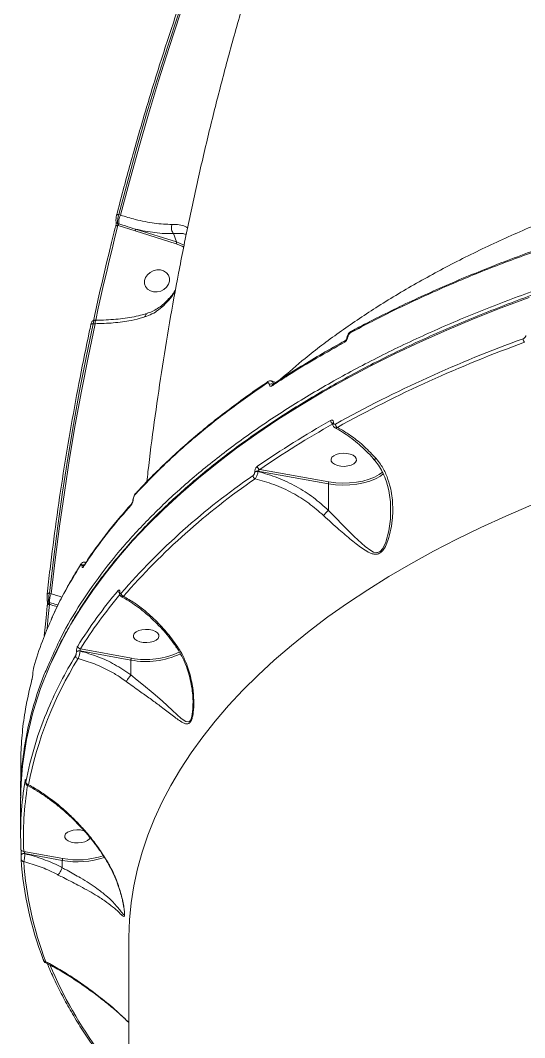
# Model space of a CAD drawing. Header units: millimetres. Extents: x -6104 to 7803, y -6013 to 4803.
# Drawn here: x 53.3 to 230.6, y 1284.2 to 1641.8 of the extents above; entities that cross this region are included whole.
import ezdxf

# ---------------------------------------------------------------- set-up
doc = ezdxf.new("R2010")
doc.units = ezdxf.units.MM
doc.layers.add('DIKOM_ОБЪЕКТ', color=7, linetype='Continuous')

msp = doc.modelspace()

# ---------------------------------------------------------------- linework, layer by layer
at = {"layer": 'DIKOM_ОБЪЕКТ', "color": 7, "linetype": 'Continuous', "lineweight": 15}
for p, q in [((87.15, 1573.28), (87.147, 1573.266)), ((87.886, 1570.284), (87.522, 1570.398)), ((88.548, 1573.35), (87.945, 1573.539)), ((87.633, 1569.709), (87.754, 1569.671)), ((87.754, 1569.671), (93.674, 1567.775)), ((93.674, 1567.775), (108.089, 1563.254)), ((108.21, 1563.915), (93.794, 1568.436)), ((107.201, 1566.86), (108.21, 1563.915)), ((78.919, 1535.173), (79.567, 1535.171)), ((79.432, 1536.404), (80.006, 1536.403)), ((80.309, 1536.453), (79.809, 1536.453)), ((80.006, 1536.403), (79.99, 1536.402)), ((81.223, 1536.456), (80.309, 1536.453)), ((169.756, 1532.586), (169.705, 1532.562)), ((140.232, 1514.794), (140.185, 1514.766)), ((163.129, 1500.025), (163.129, 1500.073)), ((163.391, 1500.373), (163.391, 1500.42)), ((135.718, 1483.101), (135.718, 1483.033)), ((136.848, 1483.282), (161.649, 1478.874)), ((136.848, 1483.214), (136.848, 1483.282)), ((161.812, 1479.546), (137.459, 1483.874)), ((180.307, 1481.887), (180.999, 1482.413)), ((161.649, 1469.541), (161.649, 1478.874)), ((64.185, 1440.234), (63.561, 1440.43)), ((88.226, 1440.535), (88.226, 1440.604)), ((88.309, 1440.741), (88.309, 1440.809)), ((63.524, 1437.168), (63.319, 1437.233)), ((64.213, 1431.198), (64.381, 1431.578)), ((74.308, 1420.137), (92.19, 1416.911)), ((74.308, 1420.09), (74.308, 1420.137)), ((92.353, 1417.583), (74.433, 1420.816)), ((73.024, 1419.807), (73.024, 1419.76)), ((92.19, 1411.67), (92.19, 1416.911)), ((113.973, 1401.695), (113.976, 1400.735)), ((55.178, 1374.238), (55.182, 1374.285)), ((55.178, 1374.15), (55.178, 1374.238)), ((55.178, 1374.15), (55.182, 1374.197)), ((55.182, 1374.197), (55.182, 1374.285)), ((53.419, 1355.774), (53.419, 1367.346)), ((53.435, 1369.168), (53.437, 1369.677)), ((68.231, 1347.122), (54.545, 1349.628)), ((54.923, 1348.857), (68.067, 1346.45)), ((54.923, 1348.829), (54.923, 1348.857)), ((53.588, 1348.343), (53.588, 1348.372)), ((53.588, 1348.372), (53.588, 1348.357)), ((53.588, 1348.343), (53.588, 1348.329)), ((68.067, 1343.917), (68.067, 1346.45)), ((68.065, 1343.911), (68.067, 1343.917)), ((91.419, 1056.42), (91.419, 1318.53))]:
    msp.add_line(p, q, dxfattribs=at)
at = {"layer": 'DIKOM_ОБЪЕКТ', "color": 7, "linetype": 'Continuous', "lineweight": 15, "flags": 128}
for points in [[(87.945, 1573.539), (91.055, 1585.354), (94.315, 1597.151), (97.727, 1608.929), (101.289, 1620.686), (105.001, 1632.42), (108.863, 1644.13), (112.874, 1655.814), (117.033, 1667.472)], [(117.693, 1667.47), (113.525, 1655.79), (109.505, 1644.083), (105.635, 1632.349), (101.915, 1620.592), (98.346, 1608.811), (94.928, 1597.01), (91.662, 1585.189), (88.548, 1573.35)], [(87.945, 1573.539), (87.766, 1573.549), (87.599, 1573.541), (87.452, 1573.514), (87.329, 1573.469), (87.234, 1573.409), (87.172, 1573.334), (87.15, 1573.28)], [(79.809, 1536.453), (80.722, 1540.616), (81.653, 1544.777), (82.603, 1548.937), (83.571, 1553.095), (84.558, 1557.251), (85.565, 1561.406), (86.589, 1565.558), (87.633, 1569.709)], [(87.633, 1569.709), (87.453, 1569.719), (87.286, 1569.71), (87.138, 1569.682), (87.014, 1569.637), (86.92, 1569.576), (86.858, 1569.501), (86.837, 1569.448)], [(108.089, 1563.254), (110.215, 1562.39), (110.817, 1562.071)], [(110.911, 1562.758), (110.293, 1563.079), (108.21, 1563.915)], [(100.177, 1546.417), (99.022, 1546.753), (98.057, 1547.371), (97.359, 1548.223), (96.985, 1549.237), (96.966, 1550.333), (97.303, 1551.422), (97.969, 1552.415), (98.91, 1553.232), (100.049, 1553.806), (101.295, 1554.092), (102.546, 1554.066), (103.701, 1553.73), (104.667, 1553.111), (105.365, 1552.26), (105.738, 1551.245), (105.757, 1550.149), (105.42, 1549.061), (104.754, 1548.068), (103.813, 1547.251), (102.674, 1546.676), (101.428, 1546.391), (100.177, 1546.417)], [(63.973, 1415.535), (64.805, 1417.371), (67.795, 1423.457), (71.128, 1429.496), (74.799, 1435.482), (78.805, 1441.411), (83.145, 1447.278), (87.813, 1453.077), (92.805, 1458.804), (98.118, 1464.454), (103.748, 1470.022), (109.689, 1475.504), (115.936, 1480.895), (122.484, 1486.19), (129.327, 1491.385), (136.461, 1496.475), (143.878, 1501.457), (151.573, 1506.325), (159.539, 1511.077), (167.769, 1515.708), (176.257, 1520.213), (184.995, 1524.59), (193.976, 1528.835), (203.193, 1532.943), (212.636, 1536.912), (222.3, 1540.738), (232.175, 1544.418)], [(63.561, 1440.43), (64.945, 1452.286), (66.483, 1464.14), (68.175, 1475.993), (70.019, 1487.843), (72.015, 1499.687), (74.164, 1511.524), (76.466, 1523.353), (78.919, 1535.173)], [(79.567, 1535.171), (77.108, 1523.328), (74.803, 1511.474), (72.649, 1499.612), (70.649, 1487.744), (68.803, 1475.87), (67.11, 1463.993), (65.57, 1452.114), (64.185, 1440.234)], [(78.919, 1535.173), (78.738, 1535.177), (78.57, 1535.163), (78.421, 1535.13), (78.297, 1535.081), (78.202, 1535.017), (78.139, 1534.939), (78.114, 1534.875)], [(164.751, 1485.334), (165.941, 1485.089), (167.216, 1485.026), (168.473, 1485.151), (169.612, 1485.453), (170.539, 1485.908), (171.179, 1486.48), (171.481, 1487.121), (171.42, 1487.78), (171.001, 1488.403), (170.258, 1488.941), (169.251, 1489.348), (168.062, 1489.594), (166.787, 1489.656), (165.53, 1489.531), (164.391, 1489.229), (163.464, 1488.774), (162.824, 1488.203), (162.522, 1487.562), (162.583, 1486.903), (163.002, 1486.279), (163.745, 1485.742), (164.751, 1485.334)], [(161.649, 1478.874), (164.091, 1478.548), (166.601, 1478.417), (169.121, 1478.485), (171.591, 1478.75), (173.954, 1479.206), (176.154, 1479.842), (178.14, 1480.643), (179.866, 1481.591), (180.307, 1481.887)], [(180.644, 1483.036), (179.476, 1482.181), (177.803, 1481.262), (175.877, 1480.485), (173.743, 1479.868), (171.452, 1479.426), (169.057, 1479.169), (166.614, 1479.103), (164.18, 1479.23), (161.812, 1479.546)], [(91.419, 1318.53), (91.424, 1319.525), (91.661, 1325.524), (92.252, 1331.518), (93.199, 1337.499), (94.499, 1343.462), (96.151, 1349.403), (98.155, 1355.314), (100.508, 1361.192), (103.207, 1367.029), (106.251, 1372.822), (109.637, 1378.564), (113.361, 1384.25), (117.42, 1389.875), (121.811, 1395.434), (126.528, 1400.921), (131.568, 1406.332), (136.926, 1411.661), (142.598, 1416.903), (148.577, 1422.053), (154.858, 1427.108), (161.435, 1432.061), (168.303, 1436.909), (175.455, 1441.646), (182.884, 1446.269), (190.583, 1450.774), (198.545, 1455.155), (206.763, 1459.409), (215.229, 1463.532), (223.936, 1467.52), (232.874, 1471.369)], [(183.383, 1469.549), (183.385, 1466.417), (182.873, 1462.328), (181.828, 1458.398), (180.74, 1456.15), (179.769, 1455.111), (178.833, 1454.727), (178.574, 1454.703), (177.504, 1454.887), (176.48, 1455.382), (174.498, 1456.823), (170.655, 1460.342), (166.619, 1464.408), (164.162, 1466.921), (161.649, 1469.539), (161.648, 1469.539), (161.648, 1469.539)], [(63.561, 1440.43), (63.377, 1440.42), (63.207, 1440.391), (63.056, 1440.345), (62.93, 1440.284), (62.833, 1440.21), (62.769, 1440.125), (62.74, 1440.033), (62.748, 1439.937)], [(62.774, 1437.767), (62.765, 1437.846), (62.771, 1437.964)], [(62.799, 1435.988), (62.351, 1431.72), (61.922, 1427.453), (61.735, 1425.531)], [(62.727, 1427.882), (62.735, 1427.958), (63.163, 1432.222), (63.611, 1436.486)], [(63.611, 1436.486), (63.427, 1436.475), (63.257, 1436.446), (63.105, 1436.4), (62.979, 1436.338), (62.882, 1436.263), (62.819, 1436.177), (62.79, 1436.085), (62.799, 1435.988)], [(62.83, 1436.74), (62.83, 1436.739), (62.844, 1436.729)], [(95.292, 1423.371), (96.481, 1423.126), (97.756, 1423.063), (99.014, 1423.188), (100.152, 1423.491), (101.079, 1423.946), (101.72, 1424.517), (102.022, 1425.158), (101.961, 1425.817), (101.542, 1426.441), (100.799, 1426.978), (99.792, 1427.386), (98.603, 1427.631), (97.328, 1427.694), (96.07, 1427.569), (94.932, 1427.266), (94.005, 1426.811), (93.365, 1426.24), (93.063, 1425.599), (93.123, 1424.94), (93.542, 1424.317), (94.285, 1423.779), (95.292, 1423.371)], [(113.976, 1400.735), (113.979, 1399.64), (113.619, 1397.055), (113.218, 1395.906), (112.674, 1395.251), (112.666, 1395.246), (112.476, 1395.156), (111.499, 1395.275), (109.9, 1396.39), (106.809, 1399.212), (103.198, 1402.558), (100.057, 1405.28), (96.593, 1408.142), (94.421, 1409.885), (92.19, 1411.663), (92.188, 1411.665), (92.188, 1411.665)], [(75.816, 1356.879), (75.669, 1356.924), (74.48, 1357.169), (73.205, 1357.232), (71.947, 1357.107), (70.809, 1356.805), (69.882, 1356.35), (69.242, 1355.779), (68.94, 1355.137), (69.001, 1354.479), (69.419, 1353.855), (70.162, 1353.318), (71.169, 1352.91), (71.169, 1352.91)], [(71.169, 1352.91), (72.358, 1352.665), (73.633, 1352.602), (74.891, 1352.727), (76.029, 1353.029), (76.956, 1353.484), (77.597, 1354.056), (77.843, 1354.493)], [(54.923, 1348.857), (54.686, 1348.884), (54.444, 1348.881), (54.211, 1348.849), (53.999, 1348.788), (53.822, 1348.703), (53.69, 1348.599), (53.61, 1348.481), (53.588, 1348.372)], [(54.923, 1348.829), (54.686, 1348.856), (54.444, 1348.853), (54.211, 1348.82), (53.999, 1348.76), (53.822, 1348.675), (53.69, 1348.571), (53.61, 1348.453), (53.588, 1348.343)], [(61.444, 1311.362), (61.414, 1311.461), (61.397, 1311.619)]]:
    msp.add_lwpolyline(points, dxfattribs=at)
at = {"layer": 'DIKOM_ОБЪЕКТ', "color": 7, "linetype": 'Continuous', "lineweight": 15}
for centre, radius, start, end in [((87.699, 1571.12), 0.743, 191.6932, 256.23727), ((86.746, 1570.209), 1.143, 331.90547, 3.75443), ((93.587, 1570.659), 5.713, 151.89936, 183.76161), ((92.776, 1568.28), 1.03, 330.61479, 8.6978), ((107.191, 1563.76), 1.03, 330.62416, 8.68843), ((79.657, 1535.318), 1.146, 82.3527, 114.31845), ((81.199, 1535.298), 1.637, 137.5837, 184.44711), ((170.022, 1532.096), 0.564, 124.23621, 184.88276), ((384.589, 1102.251), 454.695, 109.86956, 119.01127), ((384.781, 1101.959), 453.684, 109.8695, 119.01139), ((167.887, 1528.766), 0.557, 121.92328, 185.21308), ((168.473, 1530.053), 0.351, 101.45607, 163.15252), ((231.799, 1529.897), 1.753, 180.61399, 226.0943), ((140.542, 1514.293), 0.592, 127.02279, 183.27783), ((141.734, 1512.642), 1.439, 67.72775, 127.90191), ((142.335, 1513.334), 0.586, 125.64684, 183.67338), ((331.519, 1202.222), 343.448, 119.5037, 124.5669), ((331.881, 1201.692), 342.675, 119.50403, 124.56656), ((163.79, 1501.173), 1.413, 181.61436, 241.60777), ((163.552, 1500.027), 0.425, 112.31195, 174.37191), ((163.555, 1499.976), 0.43, 112.5203, 172.53028), ((165.506, 1499.939), 1.437, 181.81896, 238.37465), ((137.982, 1485.093), 1.326, 182.31532, 246.76342), ((273.871, 1279.524), 245.27, 124.45499, 139.01554), ((136.437, 1481.825), 1.33, 182.50716, 244.03842), ((136.521, 1481.703), 1.613, 78.29148, 119.86551), ((136.521, 1481.635), 1.613, 78.29148, 119.86551), ((274.311, 1278.834), 244.728, 124.45497, 139.01557), ((163.052, 1478.889), 1.403, 152.08909, 180.62653), ((94.416, 1475.214), 0.652, 134.62853, 180.77444), ((92.89, 1471.382), 0.656, 137.11544, 180.8015), ((93.121, 1473.152), 0.204, 123.22492, 172.21302), ((75.178, 1450.289), 0.689, 145.50115, 179.75166), ((75.874, 1449.417), 1.059, 88.84161, 146.87395), ((76.171, 1449.701), 0.688, 145.5505, 179.92179), ((69.225, 1437.543), 5.713, 151.89877, 183.76265), ((220.217, 1329.997), 173.103, 139.96377, 147.95994), ((220.638, 1329.324), 172.473, 140.11293, 147.96241), ((88.802, 1441.408), 1.122, 183.00138, 239.53531), ((88.539, 1440.597), 0.314, 137.33437, 179.74213), ((88.542, 1440.527), 0.317, 137.45775, 176.7201), ((89.884, 1440.463), 1.166, 183.77156, 254.33256), ((63.469, 1437.93), 0.714, 193.24925, 257.8651), ((63.285, 1434.606), 2.181, 84.88524, 102.0528), ((62.574, 1437.079), 0.955, 341.69172, 5.37087), ((73.956, 1418.844), 1.34, 74.78483, 134.09172), ((73.956, 1418.797), 1.34, 74.78483, 134.09172), ((74.587, 1421.915), 1.11, 184.36096, 262.0179), ((184.413, 1348.354), 130.562, 148.06972, 169.0815), ((194.475, 1343.777), 142.804, 148.49425, 156.89234), ((73.818, 1418.485), 1.1, 184.22092, 258.86706), ((97.544, 1444.115), 27.726, 258.86455, 295.72969), ((97.544, 1443.918), 26.842, 258.84941, 295.91255), ((171.701, 1366.69), 118.284, 155.61024, 179.68238), ((176.182, 1351.428), 122.976, 156.82585, 169.43097), ((165.568, 1355.768), 112.147, 170.32423, 182.70652), ((55.819, 1374.625), 0.803, 180.60361, 215.21742), ((56.267, 1374.061), 0.978, 184.52029, 266.91304), ((166.243, 1354.911), 111.823, 170.77818, 182.70818), ((54.465, 1350.547), 0.923, 184.66161, 274.95608), ((171.307, 1354.346), 117.923, 183.62988, 201.24322), ((54.525, 1346.947), 0.907, 184.21297, 271.37742), ((171.975, 1353.49), 117.664, 183.63002, 201.24318), ((73.426, 1375.168), 29.214, 259.42965, 288.90914), ((73.386, 1375.593), 28.934, 259.73848, 288.32073), ((62.216, 1311.692), 0.84, 203.12722, 276.14248), ((201.823, 1368.005), 149.907, 202.88976, 216.57193)]:
    msp.add_arc(centre, radius, start, end, dxfattribs=at)
for points, knots in [([(97.814, 1479.648), (97.937, 1480.794), (98.689, 1487.78), (100.373, 1500.589), (102.883, 1518.073), (105.734, 1535.538), (108.89, 1552.98), (112.36, 1570.395), (116.141, 1587.778), (120.232, 1605.124), (124.633, 1622.428), (129.344, 1639.686), (134.362, 1656.894), (139.687, 1674.045), (145.318, 1691.136), (151.253, 1708.162), (157.491, 1725.119), (164.031, 1742), (170.871, 1758.802), (178.009, 1775.52), (185.444, 1792.15), (193.173, 1808.685), (201.196, 1825.123), (209.508, 1841.458), (218.115, 1857.683), (226.772, 1873.414), (232.692, 1883.672), (235.542, 1888.61)], [0, 0, 0, 0, 0.0080361, 0.0490173, 0.0900369, 0.1310959, 0.172195, 0.2133349, 0.2545163, 0.2957395, 0.3370052, 0.3783137, 0.4196651, 0.4610598, 0.5024977, 0.543979, 0.5855034, 0.6270708, 0.668681, 0.7103336, 0.7520284, 0.7937647, 0.835542, 0.8773599, 0.9192173, 0.9611139, 1, 1, 1, 1]), ([(87.15, 1573.28), (87.912, 1576.215), (90.12, 1584.723), (94.006, 1598.778), (98.907, 1615.43), (104.112, 1632.037), (109.52, 1648.306), (113.637, 1660.051), (115.894, 1666.28), (116.266, 1667.306)], [0, 0, 0, 0, 0.09301242, 0.26966181, 0.44631361, 0.62296635, 0.79961964, 0.96697734, 1, 1, 1, 1]), ([(547.941, 1612.497), (541.756, 1612.996), (529.379, 1613.997), (510.636, 1614.912), (491.824, 1615.397), (472.72, 1615.408), (453.366, 1614.926), (433.805, 1613.932), (414.353, 1612.435), (394.509, 1610.379), (374.34, 1607.712), (353.928, 1604.394), (333.697, 1600.468), (313.725, 1595.921), (294.092, 1590.753), (275.252, 1585.083), (257.251, 1578.945), (240.113, 1572.38), (223.538, 1565.274), (207.61, 1557.628), (192.405, 1549.455), (178.259, 1540.944), (165.234, 1532.121), (154.045, 1523.727), (147.632, 1518.106), (144.816, 1515.638)], [0, 0, 0, 0, 0.0398968, 0.0798413, 0.1197857, 0.1596824, 0.2012151, 0.242802, 0.2843887, 0.3259213, 0.3710794, 0.4162723, 0.4614303, 0.5079074, 0.5544225, 0.6008994, 0.6459081, 0.6909517, 0.7359602, 0.7822822, 0.828642, 0.8749638, 0.9198658, 0.9648023, 1, 1, 1, 1]), ([(616.126, 1572.506), (611.805, 1573.286), (600.163, 1575.386), (580.856, 1578.286), (558.193, 1581.037), (535.041, 1583.15), (511.471, 1584.603), (487.553, 1585.369), (463.815, 1585.434), (440.334, 1584.814), (417.18, 1583.539), (393.975, 1581.588), (370.8, 1578.939), (347.738, 1575.585), (325.297, 1571.6), (303.538, 1567.011), (282.509, 1561.861), (261.866, 1556.064), (241.699, 1549.614), (222.093, 1542.517), (203.478, 1534.93), (185.895, 1526.891), (169.362, 1518.446), (153.607, 1509.457), (138.723, 1499.932), (124.783, 1489.893), (112.094, 1479.561), (100.668, 1468.977), (90.497, 1458.189), (81.397, 1447.022), (73.516, 1435.492), (67.5, 1425.127), (64.699, 1418.586), (63.619, 1416.063)], [0, 0, 0, 0, 0.01925833, 0.05188317, 0.0845331, 0.11715799, 0.1507304, 0.18433025, 0.21790277, 0.25052757, 0.28317749, 0.31580239, 0.34937479, 0.38297461, 0.41654709, 0.44917194, 0.48182185, 0.5144467, 0.54801918, 0.58161901, 0.61519147, 0.64781625, 0.68046622, 0.713091, 0.74666346, 0.78026328, 0.81383574, 0.84646058, 0.87911047, 0.91173526, 0.94530768, 0.97890743, 1, 1, 1, 1]), ([(64.066, 1415.822), (64.304, 1416.381), (65.369, 1418.878), (67.57, 1423.275), (70.674, 1429.008), (74.106, 1434.691), (77.832, 1440.325), (81.858, 1445.903), (86.178, 1451.423), (90.791, 1456.878), (95.692, 1462.266), (100.877, 1467.582), (106.343, 1472.822), (112.086, 1477.983), (118.1, 1483.059), (124.382, 1488.048), (130.927, 1492.946), (137.729, 1497.749), (144.784, 1502.453), (152.086, 1507.054), (159.63, 1511.551), (167.409, 1515.938), (175.418, 1520.213), (183.651, 1524.373), (192.102, 1528.415), (200.765, 1532.335), (209.632, 1536.131), (218.697, 1539.799), (227.954, 1543.338), (237.395, 1546.744), (247.013, 1550.015), (256.801, 1553.149), (266.752, 1556.143), (276.858, 1558.995), (287.112, 1561.703), (297.506, 1564.264), (308.032, 1566.678), (318.682, 1568.942), (329.448, 1571.054), (340.322, 1573.013), (351.297, 1574.818), (362.363, 1576.467), (373.512, 1577.959), (384.737, 1579.292), (396.028, 1580.466), (407.377, 1581.48), (418.776, 1582.334), (430.216, 1583.025), (441.688, 1583.556), (453.184, 1583.921), (463.431, 1584.11), (469.844, 1584.136), (472.418, 1584.146)], [0, 0, 0, 0, 0.0058769, 0.0262677, 0.0466645, 0.067067, 0.0874749, 0.1078878, 0.128305, 0.1487259, 0.1691502, 0.1895772, 0.2100064, 0.2304373, 0.2508697, 0.271303, 0.2917369, 0.3121714, 0.332606, 0.3530405, 0.3734749, 0.393909, 0.4143427, 0.4347761, 0.4552088, 0.4756411, 0.4960728, 0.516504, 0.5369346, 0.5573646, 0.5777942, 0.5982232, 0.6186516, 0.6390797, 0.6595072, 0.6799343, 0.700361, 0.7207873, 0.7412132, 0.7616388, 0.7820641, 0.8024891, 0.8229138, 0.8433384, 0.8637627, 0.8841868, 0.9046108, 0.9250347, 0.9454584, 0.965882, 0.9863058, 1, 1, 1, 1]), ([(86.837, 1569.452), (86.842, 1569.473), (86.874, 1569.588), (86.928, 1569.875), (86.976, 1570.26), (86.993, 1570.611), (86.988, 1570.835), (86.975, 1570.948), (86.972, 1570.961), (86.972, 1570.961)], [0, 0, 0, 0, 0.0476755, 0.258689, 0.4916488, 0.6974651, 0.8699454, 0.998195, 1, 1, 1, 1]), ([(86.982, 1570.971), (86.963, 1571.095), (86.914, 1571.42), (86.943, 1572.068), (87.024, 1572.762), (87.121, 1573.129), (87.157, 1573.264)], [0, 0, 0, 0, 0.188102, 0.4966804, 0.8160035, 1, 1, 1, 1]), ([(87.522, 1570.398), (87.519, 1570.42), (87.489, 1570.621), (87.47, 1571.097), (87.541, 1571.902), (87.701, 1572.769), (87.864, 1573.282), (87.945, 1573.539)], [0, 0, 0, 0, 0.0286289, 0.2670825, 0.5101498, 0.7556528, 1, 1, 1, 1]), ([(87.633, 1569.709), (87.623, 1569.768), (87.604, 1569.883), (87.573, 1570.075), (87.546, 1570.244), (87.531, 1570.341), (87.524, 1570.384), (87.523, 1570.394), (87.522, 1570.398)], [0, 0, 0, 0, 0.2631637, 0.5159259, 0.7520592, 0.941053, 0.9741526, 1, 1, 1, 1]), ([(93.794, 1568.436), (93.498, 1568.526), (92.018, 1568.975), (90.056, 1569.602), (88.377, 1570.13), (87.886, 1570.284)], [0, 0, 0, 0, 0.150423, 0.7521238, 1, 1, 1, 1]), ([(106.615, 1570.109), (105.642, 1570.117), (103.687, 1570.134), (100.494, 1570.474), (97.158, 1571.037), (93.218, 1571.916), (90.278, 1572.818), (88.548, 1573.35)], [0, 0, 0, 0, 0.1872856, 0.3765503, 0.5570059, 0.7391962, 1, 1, 1, 1]), ([(79.006, 1536.158), (79.653, 1539.104), (81.531, 1547.644), (84.15, 1558.741), (86.194, 1566.884), (86.837, 1569.448)], [0, 0, 0, 0, 0.2651052, 0.7685916, 1, 1, 1, 1]), ([(93.794, 1568.436), (94.957, 1568.18), (97.293, 1567.667), (100.709, 1567.157), (104.07, 1566.841), (106.154, 1566.854), (107.201, 1566.86)], [0, 0, 0, 0, 0.2380434, 0.4781608, 0.7377109, 1, 1, 1, 1]), ([(107.198, 1566.864), (107.039, 1567.05), (106.72, 1567.422), (106.446, 1568.208), (106.366, 1569.054), (106.463, 1569.653), (106.57, 1569.989), (106.599, 1570.068), (106.615, 1570.109)], [0, 0, 0, 0, 0.2316131, 0.46323761, 0.6948681, 0.92649534, 0.96102807, 1, 1, 1, 1]), ([(112.12, 1568.926), (111.552, 1569.21), (110.415, 1569.778), (108.433, 1570.087), (107.036, 1570.104), (106.615, 1570.109)], [0, 0, 0, 0, 0.4106689, 0.8225198, 1, 1, 1, 1]), ([(107.198, 1566.864), (107.199, 1566.865), (107.594, 1566.896), (108.817, 1566.969), (110.419, 1566.924), (111.288, 1566.658), (111.646, 1566.549)], [0, 0, 0, 0, 0.0002553, 0.2032565, 0.6715254, 1, 1, 1, 1]), ([(107.201, 1566.86), (107.201, 1566.861), (107.2, 1566.862), (107.199, 1566.864), (107.198, 1566.864)], [0, 0, 0, 0, 0.6233881, 1, 1, 1, 1]), ([(169.786, 1532.527), (170.627, 1532.988), (174.107, 1534.896), (180.46, 1538.137), (188.842, 1542.245), (197.46, 1546.228), (206.286, 1550.092), (215.315, 1553.832), (224.543, 1557.439), (233.146, 1560.637), (238.751, 1562.57), (241.149, 1563.398)], [0, 0, 0, 0, 0.0394579, 0.1632192, 0.2871019, 0.4110784, 0.5351168, 0.6591874, 0.7832486, 0.9072704, 1, 1, 1, 1]), ([(169.46, 1532.048), (171.938, 1533.368), (179.187, 1537.227), (191.747, 1543.351), (207.403, 1550.289), (223.726, 1556.87), (235.151, 1560.91), (240.863, 1562.93)], [0, 0, 0, 0, 0.1144548, 0.3347648, 0.5550758, 0.7775378, 1, 1, 1, 1]), ([(97.119, 1537.564), (97.333, 1537.633), (98.385, 1537.976), (100.218, 1538.859), (102.66, 1540.538), (105.001, 1542.802), (106.771, 1544.877), (107.593, 1546.265), (107.786, 1546.591)], [0, 0, 0, 0, 0.0503801, 0.2483353, 0.446446, 0.6862388, 0.9261664, 1, 1, 1, 1]), ([(97.864, 1538.849), (97.996, 1538.881), (98.764, 1539.068), (100.161, 1539.709), (102.018, 1540.776), (103.804, 1542.162), (105.466, 1543.84), (106.833, 1545.463), (107.584, 1546.599), (107.865, 1547.025)], [0, 0, 0, 0, 0.0343809, 0.1985661, 0.3678753, 0.5405204, 0.7164871, 0.8937622, 1, 1, 1, 1]), ([(79.991, 1536.443), (80.862, 1536.445), (82.905, 1536.451), (86.04, 1536.642), (89.375, 1536.982), (92.568, 1537.481), (95.43, 1538.07), (97.127, 1538.554), (97.888, 1538.772)], [0, 0, 0, 0, 0.13364736, 0.3137876, 0.4943804, 0.67467584, 0.85409162, 1, 1, 1, 1]), ([(97.883, 1538.739), (97.88, 1538.739), (97.715, 1538.733), (97.456, 1538.467), (97.231, 1538.065), (97.146, 1537.727), (97.125, 1537.602), (97.119, 1537.564)], [0, 0, 0, 0, 0.0055702, 0.3977784, 0.7899955, 0.9351694, 1, 1, 1, 1]), ([(62.74, 1440.032), (63.075, 1442.99), (64.046, 1451.563), (65.89, 1465.753), (68.372, 1482.598), (71.166, 1499.433), (74.214, 1515.959), (76.6, 1527.769), (77.922, 1533.973), (78.114, 1534.875)], [0, 0, 0, 0, 0.0934433, 0.2709033, 0.4483654, 0.6258282, 0.8032916, 0.9714176, 1, 1, 1, 1]), ([(78.138, 1534.935), (78.171, 1535.081), (78.251, 1535.433), (78.414, 1535.802), (78.701, 1536.149), (79.043, 1536.363), (79.302, 1536.389), (79.431, 1536.402)], [0, 0, 0, 0, 0.2020485, 0.4882815, 0.6738901, 0.8365659, 1, 1, 1, 1]), ([(78.919, 1535.173), (78.926, 1535.214), (78.977, 1535.494), (79.09, 1535.938), (79.264, 1536.336), (79.378, 1536.375), (79.433, 1536.394)], [0, 0, 0, 0, 0.0570408, 0.3806363, 0.7036412, 1, 1, 1, 1]), ([(79.567, 1535.171), (81.734, 1535.231), (86.132, 1535.353), (91.756, 1536.188), (95.331, 1537.032), (96.886, 1537.494), (97.119, 1537.564)], [0, 0, 0, 0, 0.3434991, 0.6969393, 0.9545309, 1, 1, 1, 1]), ([(79.787, 1536.404), (79.791, 1536.412), (79.798, 1536.426), (79.806, 1536.445), (79.809, 1536.453)], [0, 0, 0, 0, 0.5323719, 1, 1, 1, 1]), ([(168.145, 1530.153), (168.146, 1530.189), (168.163, 1530.495), (168.37, 1531.095), (168.828, 1531.849), (169.302, 1532.355), (169.635, 1532.501), (169.717, 1532.537)], [0, 0, 0, 0, 0.0369596, 0.3187671, 0.604937, 0.9034625, 1, 1, 1, 1]), ([(168.404, 1530.397), (168.432, 1530.548), (168.489, 1530.849), (168.706, 1531.303), (168.997, 1531.698), (169.264, 1531.934), (169.421, 1532.026), (169.46, 1532.048)], [0, 0, 0, 0, 0.22635357, 0.45272244, 0.68237814, 0.92077569, 1, 1, 1, 1]), ([(231.013, 1531.051), (231.005, 1530.967), (230.989, 1530.799), (230.866, 1530.538), (230.681, 1530.291), (230.421, 1530.062), (230.197, 1529.935), (230.066, 1529.885), (230.047, 1529.878)], [0, 0, 0, 0, 0.1673505, 0.3344664, 0.5091457, 0.7130819, 0.9577254, 1, 1, 1, 1]), ([(141.75, 1513.296), (142.16, 1513.567), (144.208, 1514.921), (149.352, 1518.23), (157.377, 1523.145), (164.013, 1526.858), (167.332, 1528.716)], [0, 0, 0, 0, 0.05076902, 0.2538551, 0.62669868, 1, 1, 1, 1]), ([(141.998, 1513.801), (142.295, 1514.003), (144.924, 1515.788), (150.122, 1519.064), (157.622, 1523.608), (163.464, 1526.992), (166.865, 1528.826), (167.6, 1529.223)], [0, 0, 0, 0, 0.0374482, 0.3309262, 0.625038, 0.9188855, 1, 1, 1, 1]), ([(167.332, 1528.716), (167.372, 1528.739), (167.532, 1528.833), (167.803, 1529.076), (168.097, 1529.48), (168.317, 1529.94), (168.375, 1530.245), (168.404, 1530.397)], [0, 0, 0, 0, 0.0795773, 0.3194817, 0.5497956, 0.7748517, 1, 1, 1, 1]), ([(167.586, 1529.237), (167.591, 1529.239), (167.609, 1529.248), (167.702, 1529.317), (167.831, 1529.454), (167.962, 1529.644), (168.061, 1529.851), (168.119, 1530.031), (168.13, 1530.116), (168.135, 1530.151)], [0, 0, 0, 0, 0.0541739, 0.2219764, 0.3908539, 0.5745006, 0.740842, 0.8915887, 1, 1, 1, 1]), ([(93.764, 1475.206), (97.012, 1478.614), (103.509, 1485.431), (114.617, 1495.334), (126.634, 1505.004), (135.512, 1511.174), (139.95, 1514.259)], [0, 0, 0, 0, 0.2485947, 0.4971896, 0.7485945, 1, 1, 1, 1]), ([(94.018, 1475.63), (94.524, 1476.192), (96.653, 1478.558), (100.695, 1482.656), (106.146, 1487.92), (111.897, 1493.103), (117.918, 1498.205), (124.206, 1503.223), (130.772, 1508.143), (136.126, 1511.982), (139.378, 1514.145), (140.265, 1514.735)], [0, 0, 0, 0, 0.0404853, 0.1703519, 0.3003491, 0.4304454, 0.560609, 0.6908088, 0.8210041, 0.9511622, 1, 1, 1, 1]), ([(139.95, 1514.259), (140.053, 1514.315), (140.259, 1514.425), (140.533, 1514.388), (140.739, 1514.201), (140.826, 1513.961), (140.846, 1513.804), (140.849, 1513.777)], [0, 0, 0, 0, 0.2378035, 0.4754996, 0.7135024, 0.9515116, 1, 1, 1, 1]), ([(140.19, 1514.757), (140.223, 1514.783), (140.432, 1514.946), (140.865, 1515.077), (141.361, 1515.107), (141.586, 1514.988), (141.639, 1514.961)], [0, 0, 0, 0, 0.08138756, 0.50984525, 0.88560207, 1, 1, 1, 1]), ([(140.849, 1513.777), (140.853, 1513.751), (140.873, 1513.596), (140.959, 1513.356), (141.165, 1513.17), (141.439, 1513.132), (141.647, 1513.241), (141.75, 1513.296)], [0, 0, 0, 0, 0.0479091, 0.2856401, 0.523613, 0.7617814, 1, 1, 1, 1]), ([(142.279, 1513.974), (142.272, 1514.018), (142.233, 1514.282), (142.067, 1514.669), (141.832, 1514.954), (141.659, 1514.97), (141.642, 1514.972)], [0, 0, 0, 0, 0.08825778, 0.52156078, 0.9544298, 1, 1, 1, 1]), ([(141.651, 1515.001), (141.745, 1514.96), (142.22, 1514.755), (142.687, 1514.622), (143.062, 1514.516)], [0, 0, 0, 0, 0.1972116, 1, 1, 1, 1]), ([(141.988, 1513.805), (141.986, 1513.804), (141.982, 1513.802), (141.988, 1513.807), (141.991, 1513.809)], [0, 0, 0, 0, 0.459227, 1, 1, 1, 1]), ([(163.391, 1500.42), (163.386, 1500.512), (163.373, 1500.744), (163.252, 1501.037), (163.022, 1501.234), (162.719, 1501.284), (162.491, 1501.183), (162.378, 1501.133)], [0, 0, 0, 0, 0.1407771, 0.3552771, 0.5700252, 0.7849623, 1, 1, 1, 1]), ([(163.127, 1500.069), (163.127, 1500.094), (163.125, 1500.149), (163.123, 1500.149), (163.122, 1500.149)], [0, 0, 0, 0, 0.440694, 1, 1, 1, 1]), ([(163.911, 1498.643), (163.796, 1498.704), (163.533, 1498.844), (163.278, 1499.247), (163.133, 1499.657), (163.146, 1499.93), (163.15, 1500.03)], [0, 0, 0, 0, 0.22876754, 0.5239902, 0.82499267, 1, 1, 1, 1]), ([(164.07, 1499.893), (163.993, 1499.86), (163.841, 1499.793), (163.638, 1499.827), (163.484, 1499.959), (163.402, 1500.155), (163.394, 1500.311), (163.391, 1500.373)], [0, 0, 0, 0, 0.2142972, 0.4284333, 0.6428884, 0.8577191, 1, 1, 1, 1]), ([(163.911, 1498.624), (163.919, 1498.617), (164.02, 1498.524), (164.313, 1498.523), (164.606, 1498.651), (164.752, 1498.716)], [0, 0, 0, 0, 0.0410022, 0.5203184, 1, 1, 1, 1]), ([(178.383, 1487.755), (177.04, 1489.186), (174.322, 1492.083), (170.285, 1495.323), (167.058, 1497.461), (165.351, 1498.39), (164.752, 1498.716)], [0, 0, 0, 0, 0.3181979, 0.6439668, 0.8752528, 1, 1, 1, 1]), ([(177.613, 1487.483), (177.312, 1487.832), (176.248, 1489.065), (174.299, 1491), (171.789, 1493.264), (169.2, 1495.307), (166.569, 1497.078), (164.792, 1498.177), (163.904, 1498.601), (163.899, 1498.604)], [0, 0, 0, 0, 0.0729561, 0.2581324, 0.443931, 0.6296952, 0.8148361, 0.998944, 1, 1, 1, 1]), ([(136.658, 1485.039), (136.574, 1484.972), (136.387, 1484.823), (136.121, 1484.465), (135.897, 1484.019), (135.747, 1483.54), (135.727, 1483.248), (135.718, 1483.101)], [0, 0, 0, 0, 0.17418327, 0.38958554, 0.59580595, 0.7978753, 1, 1, 1, 1]), ([(159.93, 1467.72), (160.832, 1466.883), (162.65, 1465.195), (165.954, 1462.261), (169.782, 1458.989), (173.301, 1456.217), (175.789, 1454.72), (177.302, 1454.173), (178.543, 1454.042), (179.842, 1454.502), (181.167, 1455.887), (182.439, 1458.405), (183.466, 1461.958), (184.218, 1466.757), (184.308, 1471.321), (183.847, 1475.481), (183.136, 1478.836), (181.916, 1482.329), (180.28, 1485.413), (178.909, 1487.105), (178.383, 1487.755)], [0, 0, 0, 0, 0.0563554, 0.1136138, 0.2103717, 0.3099851, 0.3619814, 0.3883032, 0.4153395, 0.4457397, 0.4741001, 0.5167993, 0.5802338, 0.645297, 0.7405623, 0.7897128, 0.8388467, 0.8993623, 0.9613635, 1, 1, 1, 1]), ([(183.467, 1469.55), (183.475, 1470.048), (183.499, 1471.58), (183.249, 1474.19), (182.727, 1477.154), (181.935, 1479.966), (180.907, 1482.505), (179.567, 1484.877), (178.451, 1486.526), (177.703, 1487.307), (177.569, 1487.448)], [0, 0, 0, 0, 0.0768671, 0.236365, 0.4048885, 0.5435474, 0.6906427, 0.8323073, 0.969929, 1, 1, 1, 1]), ([(178.383, 1487.755), (178.357, 1487.74), (178.254, 1487.679), (178.028, 1487.561), (177.771, 1487.469), (177.697, 1487.519), (177.664, 1487.541)], [0, 0, 0, 0, 0.07107514, 0.27832365, 0.67513945, 1, 1, 1, 1]), ([(135.718, 1483.033), (135.711, 1482.937), (135.699, 1482.744), (135.6, 1482.429), (135.454, 1482.139), (135.282, 1481.907), (135.162, 1481.81), (135.108, 1481.767)], [0, 0, 0, 0, 0.2039899, 0.4080271, 0.6135069, 0.8265137, 1, 1, 1, 1]), ([(135.854, 1480.629), (135.937, 1480.722), (136.121, 1480.931), (136.391, 1481.414), (136.627, 1482.007), (136.796, 1482.639), (136.831, 1483.022), (136.848, 1483.214)], [0, 0, 0, 0, 0.1700299, 0.3807974, 0.5866983, 0.793108, 1, 1, 1, 1]), ([(136.848, 1483.282), (136.852, 1483.322), (136.857, 1483.371), (136.897, 1483.471), (136.969, 1483.584), (137.116, 1483.718), (137.286, 1483.819), (137.405, 1483.857), (137.459, 1483.874)], [0, 0, 0, 0, 0.144548, 0.1754888, 0.3625704, 0.5710218, 0.8046924, 1, 1, 1, 1]), ([(161.649, 1469.541), (159.917, 1471.084), (156.409, 1474.209), (150.348, 1478.031), (143.791, 1481.212), (139.182, 1482.541), (136.848, 1483.214)], [0, 0, 0, 0, 0.2419685, 0.4901391, 0.7417768, 1, 1, 1, 1]), ([(135.854, 1480.629), (138.077, 1480.02), (142.581, 1478.786), (148.914, 1475.807), (154.835, 1472.165), (158.218, 1469.214), (159.93, 1467.72)], [0, 0, 0, 0, 0.2536077, 0.5139761, 0.753973, 1, 1, 1, 1]), ([(92.919, 1473.179), (92.919, 1473.184), (92.926, 1473.435), (93.046, 1473.972), (93.314, 1474.713), (93.604, 1475.285), (93.857, 1475.532), (93.949, 1475.622)], [0, 0, 0, 0, 0.0057898, 0.2782328, 0.5431371, 0.8328797, 1, 1, 1, 1]), ([(93.009, 1473.323), (93.027, 1473.466), (93.064, 1473.75), (93.195, 1474.199), (93.375, 1474.632), (93.573, 1474.978), (93.709, 1475.14), (93.764, 1475.206)], [0, 0, 0, 0, 0.1920509, 0.3835835, 0.5901972, 0.8340568, 1, 1, 1, 1]), ([(75.483, 1449.702), (75.697, 1450.027), (76.766, 1451.653), (79.839, 1456.127), (85.021, 1463.07), (89.828, 1468.603), (92.234, 1471.373)], [0, 0, 0, 0, 0.0441427, 0.220721, 0.610016, 1, 1, 1, 1]), ([(75.633, 1450.068), (76.225, 1450.987), (78.033, 1453.791), (81.373, 1458.419), (85.65, 1463.94), (89.295, 1468.35), (91.607, 1470.894), (92.293, 1471.649)], [0, 0, 0, 0, 0.1248245, 0.381267, 0.6371236, 0.8922918, 1, 1, 1, 1]), ([(92.234, 1471.373), (92.29, 1471.441), (92.429, 1471.61), (92.633, 1471.973), (92.817, 1472.424), (92.952, 1472.886), (92.99, 1473.177), (93.009, 1473.323)], [0, 0, 0, 0, 0.1655399, 0.4120481, 0.6200606, 0.8097, 1, 1, 1, 1]), ([(92.403, 1471.823), (92.41, 1471.831), (92.437, 1471.859), (92.544, 1472.012), (92.68, 1472.277), (92.804, 1472.607), (92.879, 1472.899), (92.912, 1473.092), (92.916, 1473.164), (92.917, 1473.177)], [0, 0, 0, 0, 0.07475281, 0.2619744, 0.49087318, 0.69291141, 0.85015596, 0.97188735, 1, 1, 1, 1]), ([(159.93, 1467.72), (159.967, 1467.768), (160.074, 1467.906), (160.331, 1468.214), (160.727, 1468.652), (161.21, 1469.143), (161.502, 1469.407), (161.648, 1469.539)], [0, 0, 0, 0, 0.0873005, 0.2536013, 0.5024051, 0.7512003, 1, 1, 1, 1]), ([(161.648, 1469.539), (161.648, 1469.54), (161.649, 1469.54), (161.649, 1469.541), (161.649, 1469.541), (161.649, 1469.541)], [0, 0, 0, 0, 0.3764365, 0.8900886, 1, 1, 1, 1]), ([(64.11, 1430.924), (64.332, 1431.466), (65.787, 1435.015), (69.153, 1441.494), (72.71, 1447.359), (74.488, 1450.292)], [0, 0, 0, 0, 0.0827888, 0.5413946, 1, 1, 1, 1]), ([(65.009, 1432.994), (65.168, 1433.356), (66.179, 1435.661), (68.347, 1439.87), (71.327, 1445.318), (73.512, 1448.81), (74.511, 1450.407)], [0, 0, 0, 0, 0.06148229, 0.39152397, 0.72168116, 1, 1, 1, 1]), ([(74.488, 1450.292), (74.55, 1450.372), (74.673, 1450.533), (74.833, 1450.531), (74.947, 1450.355), (74.975, 1450.11), (74.987, 1449.996)], [0, 0, 0, 0, 0.2632601, 0.5266534, 0.7813239, 1, 1, 1, 1]), ([(74.599, 1450.652), (74.619, 1450.686), (74.72, 1450.861), (74.96, 1451.113), (75.397, 1451.334), (75.817, 1451.379), (76.036, 1451.281), (76.121, 1451.243)], [0, 0, 0, 0, 0.0702948, 0.3722758, 0.6291044, 0.8562293, 1, 1, 1, 1]), ([(74.987, 1449.996), (75, 1449.883), (75.027, 1449.642), (75.14, 1449.469), (75.298, 1449.466), (75.421, 1449.623), (75.483, 1449.702)], [0, 0, 0, 0, 0.2213882, 0.4743955, 0.7373085, 1, 1, 1, 1]), ([(75.594, 1450.075), (75.591, 1450.071), (75.589, 1450.067), (75.594, 1450.076), (75.595, 1450.078)], [0, 0, 0, 0, 0.8341895, 1, 1, 1, 1]), ([(88.309, 1440.809), (88.307, 1440.882), (88.301, 1441.095), (88.236, 1441.376), (88.095, 1441.556), (87.901, 1441.565), (87.755, 1441.422), (87.682, 1441.35)], [0, 0, 0, 0, 0.108289, 0.3204354, 0.5430568, 0.7715629, 1, 1, 1, 1]), ([(62.748, 1439.937), (62.732, 1439.768), (62.702, 1439.43), (62.694, 1438.868), (62.715, 1438.343), (62.752, 1438.089), (62.771, 1437.964)], [0, 0, 0, 0, 0.2566057, 0.513667, 0.7612248, 1, 1, 1, 1]), ([(63.319, 1437.233), (63.294, 1437.438), (63.243, 1437.856), (63.271, 1438.706), (63.375, 1439.615), (63.499, 1440.159), (63.561, 1440.43)], [0, 0, 0, 0, 0.242509, 0.4917028, 0.7472685, 1, 1, 1, 1]), ([(67.974, 1439.06), (67.958, 1439.065), (66.729, 1439.385), (65.449, 1439.812), (64.185, 1440.234)], [0, 0, 0, 0, 0.01288877, 1, 1, 1, 1]), ([(88.224, 1440.599), (88.224, 1440.629), (88.225, 1440.708), (88.214, 1440.772), (88.213, 1440.777), (88.212, 1440.778)], [0, 0, 0, 0, 0.2665157, 0.7084945, 1, 1, 1, 1]), ([(88.913, 1439.195), (88.832, 1439.237), (88.643, 1439.334), (88.437, 1439.604), (88.286, 1439.956), (88.221, 1440.267), (88.235, 1440.484), (88.239, 1440.544)], [0, 0, 0, 0, 0.1631985, 0.3798621, 0.6093827, 0.8917335, 1, 1, 1, 1]), ([(88.72, 1440.386), (88.672, 1440.339), (88.575, 1440.245), (88.448, 1440.25), (88.356, 1440.369), (88.314, 1440.552), (88.31, 1440.692), (88.309, 1440.741)], [0, 0, 0, 0, 0.2288396, 0.4578503, 0.6785382, 0.8883733, 1, 1, 1, 1]), ([(108.053, 1421.649), (107.388, 1422.571), (106.016, 1424.474), (103.757, 1427.178), (101.337, 1429.785), (98.804, 1432.204), (96.184, 1434.423), (93.5, 1436.41), (91.063, 1438.007), (89.523, 1438.826), (88.9, 1439.157)], [0, 0, 0, 0, 0.12231352, 0.25237508, 0.38337235, 0.51508375, 0.64645891, 0.77832756, 0.91035124, 1, 1, 1, 1]), ([(88.911, 1439.182), (89.006, 1439.153), (89.199, 1439.094), (89.444, 1439.256), (89.569, 1439.339)], [0, 0, 0, 0, 0.4895058, 1, 1, 1, 1]), ([(108.451, 1421.798), (107.195, 1423.512), (104.653, 1426.98), (100.776, 1431.048), (97.011, 1434.39), (93.433, 1437.099), (90.863, 1438.589), (89.569, 1439.339)], [0, 0, 0, 0, 0.2308642, 0.4671752, 0.6265678, 0.8119917, 1, 1, 1, 1]), ([(62.827, 1437.059), (62.826, 1437.134), (62.824, 1437.331), (62.803, 1437.572), (62.782, 1437.729), (62.774, 1437.764), (62.774, 1437.767)], [0, 0, 0, 0, 0.2536546, 0.6645055, 0.9733141, 1, 1, 1, 1]), ([(62.844, 1436.729), (62.842, 1436.655), (62.835, 1436.395), (62.814, 1436.157), (62.799, 1435.988)], [0, 0, 0, 0, 0.2879173, 1, 1, 1, 1]), ([(62.828, 1436.74), (62.83, 1436.78), (62.833, 1436.888), (62.83, 1436.993), (62.827, 1437.059)], [0, 0, 0, 0, 0.3733114, 1, 1, 1, 1]), ([(63.48, 1436.779), (63.459, 1436.831), (63.414, 1436.939), (63.36, 1437.089), (63.33, 1437.186), (63.321, 1437.223), (63.319, 1437.233)], [0, 0, 0, 0, 0.3282881, 0.6786935, 0.9203113, 1, 1, 1, 1]), ([(63.611, 1436.486), (63.58, 1436.553), (63.536, 1436.646), (63.492, 1436.75), (63.48, 1436.779)], [0, 0, 0, 0, 0.720879, 1, 1, 1, 1]), ([(66.556, 1436.219), (65.813, 1436.451), (64.805, 1436.766), (63.79, 1437.085), (63.524, 1437.168)], [0, 0, 0, 0, 0.7375693, 1, 1, 1, 1]), ([(63.611, 1436.486), (63.804, 1436.426), (64.691, 1436.146), (65.574, 1435.861), (66.266, 1435.638)], [0, 0, 0, 0, 0.21723595, 1, 1, 1, 1]), ([(58.088, 1414.58), (59.014, 1417.594), (60.697, 1423.074), (63.051, 1428.488), (64.11, 1430.924)], [0, 0, 0, 0, 0.5500047, 1, 1, 1, 1]), ([(73.481, 1421.831), (73.429, 1421.733), (73.326, 1421.539), (73.189, 1421.096), (73.086, 1420.603), (73.032, 1420.153), (73.026, 1419.905), (73.024, 1419.807)], [0, 0, 0, 0, 0.2150253, 0.4299511, 0.6446938, 0.8592213, 1, 1, 1, 1]), ([(73.606, 1417.407), (73.678, 1417.535), (73.821, 1417.792), (74.023, 1418.378), (74.184, 1419.031), (74.28, 1419.629), (74.3, 1419.959), (74.308, 1420.09)], [0, 0, 0, 0, 0.214252, 0.4283155, 0.642736, 0.85762, 1, 1, 1, 1]), ([(74.308, 1420.137), (74.309, 1420.17), (74.31, 1420.253), (74.325, 1420.403), (74.353, 1420.569), (74.39, 1420.718), (74.419, 1420.783), (74.433, 1420.816)], [0, 0, 0, 0, 0.1407152, 0.35516, 0.5699178, 0.7849216, 1, 1, 1, 1]), ([(92.19, 1411.67), (90.302, 1412.947), (86.607, 1415.446), (80.544, 1418.291), (76.404, 1419.486), (74.308, 1420.09)], [0, 0, 0, 0, 0.3403193, 0.6660484, 1, 1, 1, 1]), ([(90.539, 1409.391), (91.327, 1408.819), (92.92, 1407.663), (95.773, 1405.628), (99.013, 1403.3), (102.744, 1400.546), (105.706, 1398.278), (108.025, 1396.504), (109.745, 1395.289), (111.213, 1394.463), (112.209, 1394.426), (112.848, 1394.794), (113.336, 1395.384), (113.906, 1396.965), (114.318, 1399.81), (114.327, 1403.796), (113.752, 1408.82), (112.361, 1414.304), (110.41, 1418.79), (108.86, 1421.171), (108.451, 1421.798)], [0, 0, 0, 0, 0.0440619, 0.0889567, 0.162486, 0.2382052, 0.3352453, 0.3852644, 0.4352598, 0.493552, 0.5321349, 0.5402093, 0.56656, 0.5927398, 0.6382717, 0.7076007, 0.7787228, 0.8710037, 0.9660346, 1, 1, 1, 1]), ([(114.023, 1400.739), (114.029, 1400.862), (114.067, 1401.645), (114.013, 1403.417), (113.799, 1406.105), (113.283, 1409.212), (112.499, 1412.33), (111.441, 1415.408), (110.097, 1418.3), (108.932, 1420.398), (108.159, 1421.432), (108.019, 1421.619)], [0, 0, 0, 0, 0.0173873, 0.1110747, 0.2434865, 0.3872803, 0.5382746, 0.6780921, 0.8267351, 0.9686808, 1, 1, 1, 1]), ([(108.451, 1421.798), (108.411, 1421.776), (108.294, 1421.715), (108.125, 1421.64), (108.087, 1421.652), (108.065, 1421.658)], [0, 0, 0, 0, 0.1829563, 0.5314223, 1, 1, 1, 1]), ([(73.024, 1419.76), (73.023, 1419.693), (73.019, 1419.527), (72.982, 1419.225), (72.914, 1418.895), (72.823, 1418.599), (72.756, 1418.469), (72.722, 1418.405)], [0, 0, 0, 0, 0.1422666, 0.3570873, 0.5715557, 0.7857336, 1, 1, 1, 1]), ([(73.606, 1417.407), (75.538, 1416.849), (79.451, 1415.719), (84.419, 1413.336), (88.095, 1411.136), (89.862, 1409.874), (90.539, 1409.391)], [0, 0, 0, 0, 0.3247081, 0.6574784, 0.8690041, 1, 1, 1, 1]), ([(92.353, 1417.583), (92.347, 1417.574), (92.335, 1417.555), (92.305, 1417.497), (92.265, 1417.394), (92.223, 1417.234), (92.195, 1417.064), (92.191, 1416.962), (92.19, 1416.911)], [0, 0, 0, 0, 0.0702032, 0.1414334, 0.3560232, 0.5706575, 0.7853678, 1, 1, 1, 1]), ([(63.619, 1416.063), (62.931, 1414.577), (60.68, 1409.707), (58.003, 1401.327), (55.389, 1390.972), (53.905, 1380.523), (53.283, 1372.963), (53.464, 1368.886), (53.49, 1368.322)], [0, 0, 0, 0, 0.0952395, 0.3119364, 0.5288855, 0.7458351, 0.9648405, 1, 1, 1, 1]), ([(57.745, 1412.36), (57.752, 1412.493), (57.768, 1412.757), (57.822, 1413.244), (57.916, 1413.859), (58.013, 1414.309), (58.076, 1414.536), (58.088, 1414.58)], [0, 0, 0, 0, 0.145599, 0.2899499, 0.5320919, 0.9097853, 1, 1, 1, 1]), ([(53.531, 1382.19), (53.531, 1382.541), (53.538, 1385.642), (53.957, 1391.489), (55.096, 1400.431), (56.574, 1406.593), (57.398, 1410.027)], [0, 0, 0, 0, 0.0376993, 0.3330539, 0.6284076, 1, 1, 1, 1]), ([(57.398, 1410.027), (57.41, 1410.076), (57.472, 1410.318), (57.57, 1410.798), (57.665, 1411.445), (57.721, 1411.953), (57.737, 1412.224), (57.745, 1412.36)], [0, 0, 0, 0, 0.0950932, 0.4719715, 0.7157852, 0.8572305, 1, 1, 1, 1]), ([(90.539, 1409.391), (90.552, 1409.411), (90.603, 1409.488), (90.753, 1409.705), (91.035, 1410.105), (91.426, 1410.645), (91.833, 1411.198), (92.07, 1411.509), (92.188, 1411.665)], [0, 0, 0, 0, 0.03808513, 0.14918961, 0.36189878, 0.57460315, 0.78730509, 1, 1, 1, 1]), ([(92.188, 1411.665), (92.189, 1411.666), (92.19, 1411.667), (92.19, 1411.669), (92.19, 1411.67)], [0, 0, 0, 0, 0.6162033, 1, 1, 1, 1]), ([(53.439, 1370.283), (53.436, 1372.726), (53.431, 1376.694), (53.514, 1380.664), (53.546, 1382.19)], [0, 0, 0, 0, 0.61556667, 1, 1, 1, 1]), ([(55.182, 1374.285), (55.181, 1374.343), (55.18, 1374.545), (55.165, 1374.798), (55.13, 1374.952), (55.079, 1374.93), (55.038, 1374.728), (55.016, 1374.617)], [0, 0, 0, 0, 0.0796325, 0.2757243, 0.4707596, 0.710532, 1, 1, 1, 1]), ([(55.176, 1374.28), (55.176, 1374.328), (55.176, 1374.459), (55.17, 1374.572), (55.162, 1374.631), (55.164, 1374.622), (55.164, 1374.621)], [0, 0, 0, 0, 0.2395422, 0.6653042, 0.9594201, 1, 1, 1, 1]), ([(55.75, 1372.851), (55.747, 1372.852), (55.651, 1372.883), (55.511, 1373.016), (55.353, 1373.208), (55.263, 1373.403), (55.216, 1373.574), (55.186, 1373.78), (55.176, 1373.962), (55.179, 1374.154), (55.18, 1374.195)], [0, 0, 0, 0, 0.00567858, 0.17079997, 0.31187556, 0.43594052, 0.54389984, 0.66045581, 0.92638956, 1, 1, 1, 1]), ([(55.292, 1373.984), (55.276, 1373.91), (55.247, 1373.78), (55.214, 1373.769), (55.192, 1373.868), (55.183, 1374.03), (55.182, 1374.158), (55.182, 1374.197)], [0, 0, 0, 0, 0.3025545, 0.5346758, 0.7254529, 0.9170713, 1, 1, 1, 1]), ([(83.851, 1345.921), (83.716, 1346.156), (82.972, 1347.448), (81.439, 1349.724), (79.245, 1352.751), (76.841, 1355.711), (74.253, 1358.596), (71.489, 1361.383), (68.569, 1364.046), (65.508, 1366.558), (62.341, 1368.894), (59.102, 1370.978), (56.895, 1372.297), (55.776, 1372.841), (55.749, 1372.855)], [0, 0, 0, 0, 0.0193782, 0.1065903, 0.1961606, 0.288349, 0.3832822, 0.4809138, 0.5809939, 0.6832035, 0.7875437, 0.892457, 0.9974236, 1, 1, 1, 1]), ([(55.757, 1372.873), (55.803, 1372.85), (55.918, 1372.795), (56.089, 1372.933), (56.197, 1373.063), (56.214, 1373.084)], [0, 0, 0, 0, 0.3622316, 0.8978968, 1, 1, 1, 1]), ([(83.962, 1345.978), (83.047, 1347.446), (81.206, 1350.401), (78.128, 1354.476), (74.882, 1358.279), (71.499, 1361.769), (67.937, 1365.02), (64.235, 1367.982), (60.31, 1370.744), (57.617, 1372.283), (56.214, 1373.084)], [0, 0, 0, 0, 0.1236852, 0.2488963, 0.3689557, 0.4907442, 0.612547, 0.7380572, 0.8635722, 1, 1, 1, 1]), ([(53.545, 1350.472), (53.549, 1350.383), (53.557, 1350.192), (53.569, 1349.773), (53.58, 1349.291), (53.587, 1348.794), (53.588, 1348.503), (53.588, 1348.357)], [0, 0, 0, 0, 0.1890174, 0.4045249, 0.6068519, 0.8033846, 1, 1, 1, 1]), ([(54.923, 1348.857), (54.92, 1348.895), (54.917, 1348.945), (54.894, 1349.055), (54.848, 1349.19), (54.76, 1349.364), (54.655, 1349.517), (54.581, 1349.592), (54.545, 1349.628)], [0, 0, 0, 0, 0.1271411, 0.162639, 0.3403947, 0.5454049, 0.783165, 1, 1, 1, 1]), ([(54.547, 1346.04), (54.578, 1346.153), (54.644, 1346.398), (54.744, 1346.95), (54.83, 1347.588), (54.895, 1348.247), (54.913, 1348.634), (54.923, 1348.829)], [0, 0, 0, 0, 0.1847878, 0.3988135, 0.6012715, 0.7990262, 1, 1, 1, 1]), ([(68.067, 1343.917), (67.723, 1344.093), (65.546, 1345.208), (61.199, 1347.108), (57.09, 1348.235), (54.923, 1348.829)], [0, 0, 0, 0, 0.0814807, 0.5156593, 1, 1, 1, 1]), ([(53.588, 1348.329), (53.588, 1348.23), (53.589, 1348.032), (53.594, 1347.693), (53.601, 1347.362), (53.611, 1347.073), (53.618, 1346.941), (53.621, 1346.88)], [0, 0, 0, 0, 0.195177, 0.3901071, 0.5932794, 0.8111349, 1, 1, 1, 1]), ([(54.547, 1346.04), (56.471, 1345.481), (60.244, 1344.384), (64.255, 1342.592), (66.333, 1341.506), (66.664, 1341.333)], [0, 0, 0, 0, 0.4665325, 0.915014, 1, 1, 1, 1]), ([(66.664, 1341.333), (67.26, 1341.024), (68.701, 1340.275), (71.023, 1339.099), (73.832, 1337.661), (76.793, 1336.085), (80.048, 1334.211), (83.153, 1332.195), (85.898, 1330.094), (87.673, 1328.486), (88.783, 1327.397), (89.424, 1326.839), (89.824, 1326.705), (90.005, 1327.159), (89.987, 1328.249), (89.761, 1330.006), (89.348, 1332.163), (88.559, 1335.381), (87.193, 1339.531), (85.476, 1343.344), (84.27, 1345.441), (83.962, 1345.978)], [0, 0, 0, 0, 0.0311475, 0.075385, 0.1207361, 0.1821161, 0.2453873, 0.33026, 0.4176099, 0.506579, 0.5523808, 0.5980988, 0.6383976, 0.6670933, 0.6962054, 0.7286735, 0.7668133, 0.8059871, 0.8877656, 0.971247, 1, 1, 1, 1]), ([(68.231, 1347.122), (68.227, 1347.115), (68.215, 1347.096), (68.184, 1347.039), (68.142, 1346.932), (68.101, 1346.773), (68.072, 1346.603), (68.068, 1346.501), (68.067, 1346.45)], [0, 0, 0, 0, 0.05364045, 0.14142231, 0.35605343, 0.57075544, 0.78535997, 1, 1, 1, 1]), ([(89.639, 1330.412), (89.636, 1330.434), (89.573, 1330.839), (89.359, 1331.886), (88.97, 1333.58), (88.358, 1335.777), (87.482, 1338.443), (86.265, 1341.433), (85.034, 1344.006), (84.141, 1345.444), (83.848, 1345.917)], [0, 0, 0, 0, 0.0048576, 0.0862757, 0.1984761, 0.3283371, 0.4963937, 0.7010359, 0.9015902, 1, 1, 1, 1]), ([(83.869, 1345.931), (83.875, 1345.932), (83.884, 1345.935), (83.942, 1345.967), (83.962, 1345.978)], [0, 0, 0, 0, 0.6609678, 1, 1, 1, 1]), ([(66.664, 1341.333), (66.673, 1341.345), (66.741, 1341.437), (66.906, 1341.689), (67.193, 1342.177), (67.51, 1342.763), (67.821, 1343.376), (67.984, 1343.732), (68.065, 1343.911)], [0, 0, 0, 0, 0.02595673, 0.20957137, 0.40718001, 0.60478307, 0.80238662, 1, 1, 1, 1]), ([(89.907, 1328.096), (89.911, 1328.014), (89.918, 1327.875), (89.887, 1327.594), (89.761, 1327.337), (89.327, 1327.726), (88.563, 1328.673), (87.419, 1330.121), (85.798, 1331.963), (83.516, 1334.096), (80.63, 1336.371), (77.565, 1338.441), (74.811, 1340.129), (72.159, 1341.644), (69.991, 1342.847), (68.619, 1343.602), (68.066, 1343.91), (68.065, 1343.911)], [0, 0, 0, 0, 0.0090961, 0.0155893, 0.0549809, 0.112367, 0.2013517, 0.2909311, 0.3803841, 0.5096801, 0.6387974, 0.7315998, 0.824267, 0.8898121, 0.955308, 0.9999655, 1, 1, 1, 1]), ([(89.909, 1328.096), (89.909, 1328.117), (89.91, 1328.232), (89.883, 1328.679), (89.803, 1329.419), (89.695, 1330.072), (89.639, 1330.412)], [0, 0, 0, 0, 0.05858944, 0.32272646, 0.64833783, 1, 1, 1, 1]), ([(62.108, 1310.519), (62.046, 1310.553), (61.906, 1310.63), (61.742, 1310.803), (61.587, 1311.03), (61.501, 1311.209), (61.454, 1311.34), (61.445, 1311.363)], [0, 0, 0, 0, 0.1556063, 0.3496879, 0.5733995, 0.9248638, 1, 1, 1, 1]), ([(62.109, 1310.532), (62.117, 1310.521), (62.154, 1310.471), (62.225, 1310.607), (62.287, 1310.798), (62.306, 1310.857)], [0, 0, 0, 0, 0.1507162, 0.7406955, 1, 1, 1, 1]), ([(91.419, 1289.474), (90.843, 1290.03), (89.039, 1291.771), (85.865, 1294.531), (81.865, 1297.802), (77.627, 1300.987), (73.196, 1304.075), (68.665, 1306.945), (64.958, 1309.115), (62.783, 1310.212), (62.118, 1310.547)], [0, 0, 0, 0, 0.0625187, 0.1957641, 0.3343582, 0.4785792, 0.6297486, 0.7834771, 0.933761, 1, 1, 1, 1]), ([(91.419, 1289.456), (90.051, 1290.798), (86.8, 1293.988), (81.85, 1298.03), (76.74, 1301.912), (71.983, 1305.18), (67.17, 1308.206), (63.927, 1309.973), (62.306, 1310.857)], [0, 0, 0, 0, 0.1490363, 0.3542254, 0.5146946, 0.6751672, 0.8375853, 1, 1, 1, 1]), ([(80.625, 1278.952), (79.917, 1279.932), (77.863, 1282.771), (74.691, 1287.513), (71.211, 1293.191), (68.037, 1298.918), (65.223, 1304.587), (63.544, 1308.358), (62.785, 1310.202), (62.783, 1310.206)], [0, 0, 0, 0, 0.0962608, 0.2789442, 0.4616007, 0.6442139, 0.826779, 0.9996258, 1, 1, 1, 1])]:
    msp.add_open_spline(points, degree=3, knots=knots, dxfattribs=at)

doc.saveas('drawing.dxf')
